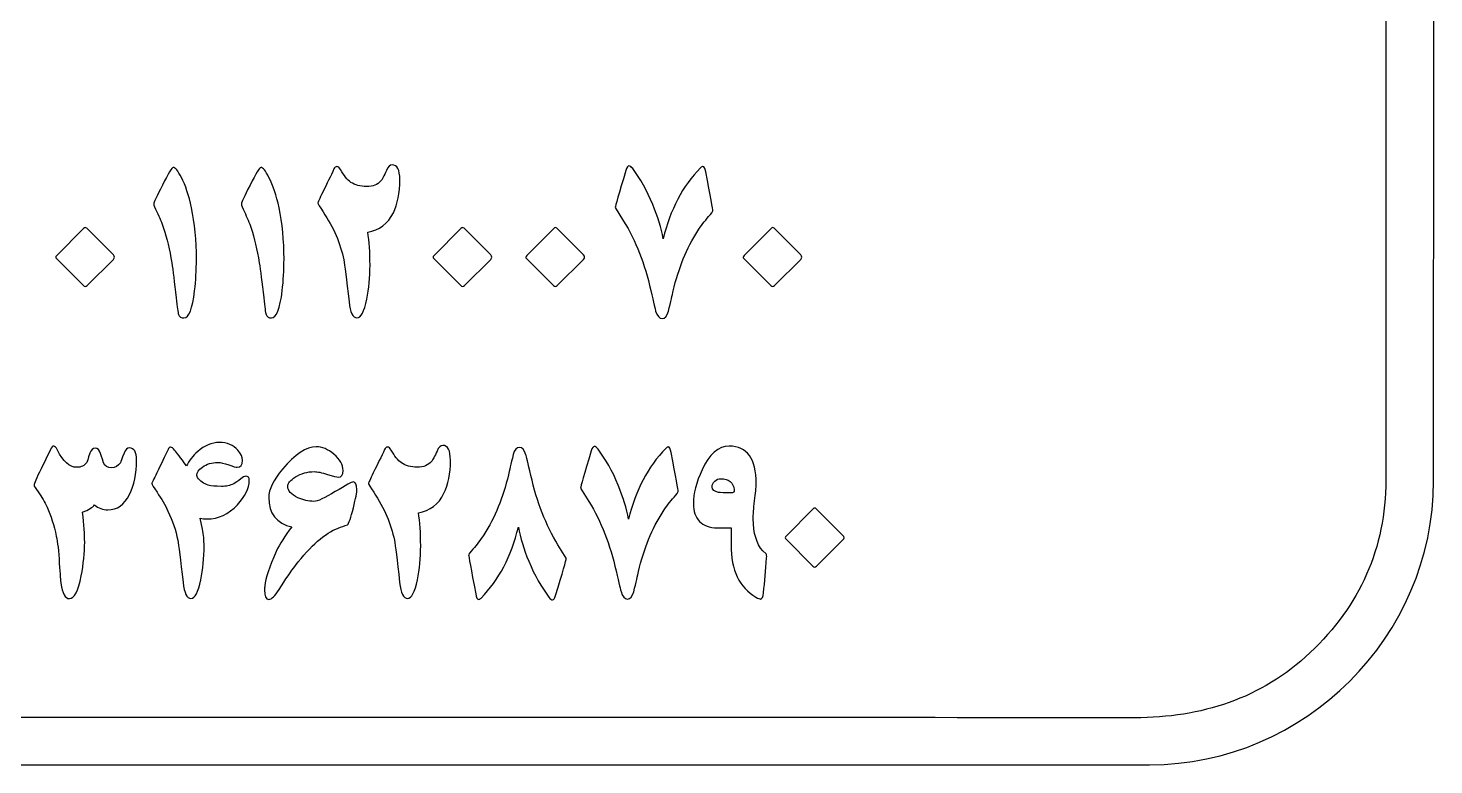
# Model space of a CAD drawing. Header units: millimetres. Extents: x -18.3 to 19.4, y -18.4 to 18.2.
# Drawn here: x 2.94 to 19.39, y -18.4 to -9.78 of the extents above; entities that cross this region are included whole.
import ezdxf

# ---------------------------------------------------------------- set-up
doc = ezdxf.new("R2010")
doc.units = ezdxf.units.MM
doc.header["$MEASUREMENT"] = 0
doc.layers.add('Layer 1', color=7, linetype='Continuous')

msp = doc.modelspace()

# ---------------------------------------------------------------- linework, layer by layer
at = {"layer": 'Layer 1', "color": 250}
for points, knots in [([(-9.9522, -17.8255), (-9.8384, -17.8336), (-9.7245, -17.8481), (-9.6106, -17.8481), (-6.649, -17.8499), (-3.6873, -17.851), (-0.7255, -17.851), (4.812, -17.8512), (10.3496, -17.8499), (15.887, -17.8524), (16.6688, -17.8526), (17.3644, -17.6315), (17.9398, -17.0907), (18.5201, -16.5446), (18.8246, -15.8651), (18.8253, -15.0705), (18.8285, -11.3514), (18.8214, 7.1841), (18.8165, 10.9029), (18.8161, 10.9776), (18.7978, 11.0521), (18.7837, 11.1552), (18.6616, 11.0658), (18.5748, 10.9985), (18.4845, 10.9369), (17.9469, 10.5698), (17.3203, 10.6531), (16.8896, 11.1499), (16.7732, 11.2842), (16.6709, 11.4309), (16.5495, 11.5602), (16.3618, 11.7599), (16.0472, 11.7906), (15.8401, 11.6316), (15.7117, 11.5325), (15.6058, 11.4234), (15.729, 11.238), (15.7649, 11.1844), (15.7529, 11.0859), (15.7335, 11.0159), (15.7272, 10.9927), (15.6101, 10.9674), (15.5787, 10.9907), (15.5205, 11.0334), (15.4605, 11.1066), (15.4485, 11.175), (15.3896, 11.5222), (15.664, 11.9096), (16.0235, 11.9911), (16.1802, 12.0265), (16.3421, 12.0374), (16.5216, 12.0622), (16.504, 12.1299), (16.4977, 12.1887), (16.4733, 12.2381), (16.2645, 12.6602), (16.3537, 13.0449), (16.6187, 13.4057), (16.7587, 13.5965), (16.9351, 13.7663), (17.0466, 13.9721), (17.1559, 14.1746), (17.2212, 14.4067), (17.272, 14.6335), (17.3038, 14.7742), (17.2378, 14.9082), (17.0674, 14.9728), (17.0455, 14.9307), (17.0117, 14.8951), (17.0099, 14.858), (17.0007, 14.6709), (16.8769, 14.6159), (16.7234, 14.6207), (16.5583, 14.6258), (16.4454, 14.7087), (16.4225, 14.8887), (16.3936, 15.1197), (16.5283, 15.3374), (16.7499, 15.4072), (17.0092, 15.4887), (17.2787, 15.3987), (17.3863, 15.183), (17.562, 14.83), (17.4816, 14.4828), (17.315, 14.1584), (17.2117, 13.9563), (17.0501, 13.7844), (16.9242, 13.5927), (16.8268, 13.4447), (16.7287, 13.2936), (16.6571, 13.1324), (16.4264, 12.6129), (16.6049, 12.1211), (17.0974, 11.8453), (17.2141, 11.9574), (17.3274, 12.0658), (17.4756, 12.2083), (17.5077, 12.0948), (17.5249, 12.0554), (17.5302, 12.0145), (17.5627, 11.7545), (17.6213, 11.5081), (17.9126, 11.4208), (18.2125, 11.3308), (18.5953, 11.449), (18.7752, 11.6911), (18.9357, 11.9071), (19.019, 12.1558), (19.0609, 12.4763), (18.9555, 12.4328), (18.892, 12.4092), (18.8309, 12.3808), (18.2813, 12.1278), (17.6957, 12.358), (17.5426, 12.888), (17.417, 13.3227), (17.756, 13.7214), (18.1973, 13.6339), (18.3106, 13.6116), (18.446, 13.5106), (18.4976, 13.4084), (18.6161, 13.1731), (18.4683, 12.9972), (18.1688, 12.9965), (18.1084, 12.81), (18.2047, 12.7047), (18.3646, 12.6464), (18.5723, 12.5706), (18.8302, 12.6708), (18.9555, 12.8899), (19.1615, 13.252), (19.1604, 13.6296), (18.9667, 13.9955), (18.8493, 14.2178), (18.6221, 14.2515), (18.3878, 14.2529), (18.3504, 14.5072), (18.5558, 14.5618), (18.7117, 14.657), (18.6129, 14.8886), (18.3938, 14.8303), (18.1726, 14.9148), (18.4249, 15.116), (18.6743, 15.2685), (18.8613, 15.4767), (19.0511, 15.688), (19.1802, 15.9537), (19.353, 16.2228), (19.3601, 16.1392), (19.3721, 16.0669), (19.3721, 15.9946), (19.3724, 15.1113), (19.3686, 14.2284), (19.371, 13.3453), (19.3728, 12.7734), (19.2578, 12.2264), (19.0472, 11.697), (19.0183, 11.6247), (19.0038, 11.5464), (18.9826, 11.4711), (18.9964, 11.453), (19.0105, 11.4348), (19.0242, 11.4168), (19.1283, 11.4607), (19.232, 11.5044), (19.3626, 11.5595), (19.3696, 11.4669), (19.3834, 11.3685), (19.3834, 11.27), (19.3844, 7.425), (19.3873, -11.2368), (19.3834, -15.0818), (19.3813, -16.9005), (17.8809, -18.4019), (16.0616, -18.4023), (6.6643, -18.4044), (-2.7332, -18.4012), (-12.1307, -18.403), (-12.9923, -18.4034), (-13.8376, -18.3198), (-14.6248, -17.9426), (-16.5796, -17.0057), (-17.5856, -15.446), (-17.6766, -13.2818), (-17.7176, -12.3041), (-17.4568, -11.3907), (-17.1577, -10.4778), (-16.9852, -9.9514), (-16.8279, -9.4153), (-16.7291, -8.8717), (-16.6784, -8.5937), (-16.7247, -8.2747), (-16.81, -8.0001), (-16.9435, -7.5701), (-17.4351, -7.419), (-17.806, -7.6687), (-17.8999, -7.732), (-17.9735, -7.8767), (-17.9877, -7.9925), (-18.0032, -8.1169), (-17.9374, -8.2509), (-17.765, -8.2988), (-17.7559, -8.2509), (-17.7592, -8.2109), (-17.7414, -8.1854), (-17.6841, -8.1031), (-17.619, -8.0263), (-17.557, -7.9474), (-17.4932, -8.0014), (-17.3747, -8.0579), (-17.3771, -8.1089), (-17.3816, -8.2088), (-17.4267, -8.3501), (-17.5023, -8.396), (-17.7971, -8.5751), (-18.1989, -8.3292), (-18.232, -7.9674), (-18.2633, -7.6246), (-18.0081, -7.3055), (-17.6356, -7.2215), (-16.9087, -7.0572), (-16.3079, -7.4854), (-16.2449, -8.2674), (-16.2121, -8.6746), (-16.2826, -9.0905), (-16.3079, -9.5021), (-16.311, -9.5531), (-16.3254, -9.6038), (-16.3309, -9.6551), (-16.332, -9.6668), (-16.3179, -9.6799), (-16.2881, -9.7334), (-15.2722, -8.7129), (-14.0396, -8.1796), (-12.5998, -8.1211), (-12.6, -8.0997), (-12.6, -8.0783), (-12.6001, -8.057), (-12.6698, -8.0101), (-12.7371, -7.9585), (-12.81, -7.9171), (-13.2622, -7.6601), (-13.6519, -7.3365), (-13.9052, -6.8728), (-14.2915, -6.1663), (-13.8666, -5.3315), (-13.0983, -5.2795), (-12.8178, -5.2605), (-12.5932, -5.3963), (-12.4964, -5.6429), (-12.4027, -5.882), (-12.4583, -6.1112), (-12.6476, -6.2658), (-12.7952, -6.3864), (-12.9826, -6.3885), (-13.0532, -6.2497), (-13.0897, -6.178), (-13.0959, -6.0467), (-13.0526, -5.9923), (-13.0167, -5.9468), (-12.8882, -5.9658), (-12.8021, -5.973), (-12.7659, -5.9761), (-12.7329, -6.0226), (-12.6986, -6.0494), (-12.6757, -6.0433), (-12.6529, -6.0371), (-12.6301, -6.0313), (-12.6511, -5.9309), (-12.6402, -5.7994), (-12.7007, -5.7387), (-12.7841, -5.6551), (-12.9281, -5.5689), (-13.0343, -5.5816), (-13.5228, -5.6409), (-13.764, -6.1962), (-13.5086, -6.6213), (-13.3161, -6.9421), (-13.0543, -7.1967), (-12.7276, -7.3638), (-12.1405, -7.6638), (-11.5436, -7.9447), (-10.9437, -8.2182), (-9.7026, -8.7842), (-8.6601, -9.5914), (-8.0166, -10.8085), (-7.1072, -12.5283), (-7.1698, -14.2513), (-8.142, -15.9424), (-8.5356, -16.6274), (-9.0759, -17.162), (-9.7338, -17.5871), (-9.8129, -17.6382), (-9.8875, -17.6961), (-9.9645, -17.7508), (-9.9603, -17.7755), (-9.9562, -17.8008), (-9.9522, -17.8255)], [0, 0, 0, 0, 0.010101, 0.010101, 0.010101, 0.020202, 0.020202, 0.020202, 0.030303, 0.030303, 0.030303, 0.040404, 0.040404, 0.040404, 0.0505051, 0.0505051, 0.0505051, 0.0606061, 0.0606061, 0.0606061, 0.0707071, 0.0707071, 0.0707071, 0.0808081, 0.0808081, 0.0808081, 0.0909091, 0.0909091, 0.0909091, 0.1010101, 0.1010101, 0.1010101, 0.1111111, 0.1111111, 0.1111111, 0.1212121, 0.1212121, 0.1212121, 0.1313131, 0.1313131, 0.1313131, 0.1414141, 0.1414141, 0.1414141, 0.1515152, 0.1515152, 0.1515152, 0.1616162, 0.1616162, 0.1616162, 0.1717172, 0.1717172, 0.1717172, 0.1818182, 0.1818182, 0.1818182, 0.1919192, 0.1919192, 0.1919192, 0.2020202, 0.2020202, 0.2020202, 0.2121212, 0.2121212, 0.2121212, 0.2222222, 0.2222222, 0.2222222, 0.2323232, 0.2323232, 0.2323232, 0.2424242, 0.2424242, 0.2424242, 0.2525253, 0.2525253, 0.2525253, 0.2626263, 0.2626263, 0.2626263, 0.2727273, 0.2727273, 0.2727273, 0.2828283, 0.2828283, 0.2828283, 0.2929293, 0.2929293, 0.2929293, 0.3030303, 0.3030303, 0.3030303, 0.3131313, 0.3131313, 0.3131313, 0.3232323, 0.3232323, 0.3232323, 0.3333333, 0.3333333, 0.3333333, 0.3434343, 0.3434343, 0.3434343, 0.3535354, 0.3535354, 0.3535354, 0.3636364, 0.3636364, 0.3636364, 0.3737374, 0.3737374, 0.3737374, 0.3838384, 0.3838384, 0.3838384, 0.3939394, 0.3939394, 0.3939394, 0.4040404, 0.4040404, 0.4040404, 0.4141414, 0.4141414, 0.4141414, 0.4242424, 0.4242424, 0.4242424, 0.4343434, 0.4343434, 0.4343434, 0.4444444, 0.4444444, 0.4444444, 0.4545455, 0.4545455, 0.4545455, 0.4646465, 0.4646465, 0.4646465, 0.4747475, 0.4747475, 0.4747475, 0.4848485, 0.4848485, 0.4848485, 0.4949495, 0.4949495, 0.4949495, 0.5050505, 0.5050505, 0.5050505, 0.5151515, 0.5151515, 0.5151515, 0.5252525, 0.5252525, 0.5252525, 0.5353535, 0.5353535, 0.5353535, 0.5454545, 0.5454545, 0.5454545, 0.5555556, 0.5555556, 0.5555556, 0.5656566, 0.5656566, 0.5656566, 0.5757576, 0.5757576, 0.5757576, 0.5858586, 0.5858586, 0.5858586, 0.5959596, 0.5959596, 0.5959596, 0.6060606, 0.6060606, 0.6060606, 0.6161616, 0.6161616, 0.6161616, 0.6262626, 0.6262626, 0.6262626, 0.6363636, 0.6363636, 0.6363636, 0.6464646, 0.6464646, 0.6464646, 0.6565657, 0.6565657, 0.6565657, 0.6666667, 0.6666667, 0.6666667, 0.6767677, 0.6767677, 0.6767677, 0.6868687, 0.6868687, 0.6868687, 0.6969697, 0.6969697, 0.6969697, 0.7070707, 0.7070707, 0.7070707, 0.7171717, 0.7171717, 0.7171717, 0.7272727, 0.7272727, 0.7272727, 0.7373737, 0.7373737, 0.7373737, 0.7474747, 0.7474747, 0.7474747, 0.7575758, 0.7575758, 0.7575758, 0.7676768, 0.7676768, 0.7676768, 0.7777778, 0.7777778, 0.7777778, 0.7878788, 0.7878788, 0.7878788, 0.7979798, 0.7979798, 0.7979798, 0.8080808, 0.8080808, 0.8080808, 0.8181818, 0.8181818, 0.8181818, 0.8282828, 0.8282828, 0.8282828, 0.8383838, 0.8383838, 0.8383838, 0.8484848, 0.8484848, 0.8484848, 0.8585859, 0.8585859, 0.8585859, 0.8686869, 0.8686869, 0.8686869, 0.8787879, 0.8787879, 0.8787879, 0.8888889, 0.8888889, 0.8888889, 0.8989899, 0.8989899, 0.8989899, 0.9090909, 0.9090909, 0.9090909, 0.9191919, 0.9191919, 0.9191919, 0.9292929, 0.9292929, 0.9292929, 0.9393939, 0.9393939, 0.9393939, 0.9494949, 0.9494949, 0.9494949, 0.959596, 0.959596, 0.959596, 0.969697, 0.969697, 0.969697, 0.979798, 0.979798, 0.979798, 0.989899, 0.989899, 0.989899, 1, 1, 1, 1]), ([(4.908, -12.4849), (4.908, -12.6151), (4.9011, -12.7382), (4.8873, -12.8539), (4.8618, -13.0668), (4.8198, -13.1732), (4.7613, -13.1732), (4.7289, -13.1732), (4.7079, -13.1592), (4.6983, -13.1309), (4.6914, -13.1109), (4.682, -13.0464), (4.6703, -12.9376), (4.6503, -12.7536), (4.6331, -12.6165), (4.6186, -12.5262), (4.5938, -12.374), (4.5621, -12.2396), (4.5236, -12.1231), (4.5029, -12.0612), (4.4764, -11.9971), (4.444, -11.9309), (4.4206, -11.8827), (4.4089, -11.8521), (4.4089, -11.839), (4.4089, -11.8252), (4.4427, -11.7515), (4.5102, -11.6178), (4.5798, -11.48), (4.6218, -11.4111), (4.6363, -11.4111), (4.6604, -11.4111), (4.6924, -11.45), (4.7323, -11.5278), (4.7799, -11.6209), (4.8191, -11.7394), (4.8501, -11.8834), (4.8887, -12.0639), (4.908, -12.2644), (4.908, -12.4849)], [0, 0, 0, 0, 0.0769231, 0.0769231, 0.0769231, 0.1538462, 0.1538462, 0.1538462, 0.2307692, 0.2307692, 0.2307692, 0.3076923, 0.3076923, 0.3076923, 0.3846154, 0.3846154, 0.3846154, 0.4615385, 0.4615385, 0.4615385, 0.5384615, 0.5384615, 0.5384615, 0.6153846, 0.6153846, 0.6153846, 0.6923077, 0.6923077, 0.6923077, 0.7692308, 0.7692308, 0.7692308, 0.8461538, 0.8461538, 0.8461538, 0.9230769, 0.9230769, 0.9230769, 1, 1, 1, 1]), ([(5.9326, -12.4849), (5.9326, -12.6151), (5.9257, -12.7382), (5.9119, -12.8539), (5.8864, -13.0668), (5.8444, -13.1732), (5.7858, -13.1732), (5.7535, -13.1732), (5.7325, -13.1592), (5.7229, -13.1309), (5.716, -13.1109), (5.7066, -13.0464), (5.6949, -12.9376), (5.6749, -12.7536), (5.6577, -12.6165), (5.6432, -12.5262), (5.6184, -12.374), (5.5867, -12.2396), (5.5481, -12.1231), (5.5275, -12.0612), (5.501, -11.9971), (5.4686, -11.9309), (5.4452, -11.8827), (5.4335, -11.8521), (5.4335, -11.839), (5.4335, -11.8252), (5.4672, -11.7515), (5.5348, -11.6178), (5.6043, -11.48), (5.6464, -11.4111), (5.6608, -11.4111), (5.6849, -11.4111), (5.7169, -11.45), (5.7569, -11.5278), (5.8044, -11.6209), (5.8437, -11.7394), (5.8747, -11.8834), (5.9133, -12.0639), (5.9326, -12.2644), (5.9326, -12.4849)], [0, 0, 0, 0, 0.0769231, 0.0769231, 0.0769231, 0.1538462, 0.1538462, 0.1538462, 0.2307692, 0.2307692, 0.2307692, 0.3076923, 0.3076923, 0.3076923, 0.3846154, 0.3846154, 0.3846154, 0.4615385, 0.4615385, 0.4615385, 0.5384615, 0.5384615, 0.5384615, 0.6153846, 0.6153846, 0.6153846, 0.6923077, 0.6923077, 0.6923077, 0.7692308, 0.7692308, 0.7692308, 0.8461538, 0.8461538, 0.8461538, 0.9230769, 0.9230769, 0.9230769, 1, 1, 1, 1]), ([(7.2876, -11.5547), (7.2876, -11.7104), (7.2624, -11.8393), (7.2121, -11.9413), (7.1487, -12.0701), (7.0488, -12.1459), (6.9124, -12.1686), (6.9303, -12.2761), (6.9392, -12.4054), (6.9392, -12.5563), (6.9392, -12.6975), (6.9266, -12.8298), (6.9011, -12.9532), (6.8708, -13.0992), (6.8322, -13.1723), (6.7853, -13.1723), (6.7378, -13.1723), (6.707, -13.1098), (6.6933, -12.9851), (6.6629, -12.7143), (6.6423, -12.5501), (6.6313, -12.4922), (6.5941, -12.3027), (6.5134, -12.1153), (6.3894, -11.93), (6.3488, -11.8693), (6.3285, -11.8356), (6.3285, -11.8287), (6.3285, -11.8204), (6.3474, -11.778), (6.3853, -11.7015), (6.4342, -11.6023), (6.4783, -11.5113), (6.5176, -11.4286), (6.5265, -11.41), (6.5375, -11.4008), (6.5507, -11.4008), (6.5658, -11.4008), (6.5803, -11.4128), (6.5941, -11.4369), (6.6333, -11.5065), (6.674, -11.5561), (6.716, -11.5857), (6.7636, -11.6188), (6.8249, -11.6353), (6.9, -11.6353), (6.973, -11.6353), (7.0285, -11.6133), (7.0665, -11.5692), (7.0823, -11.5506), (7.1036, -11.5099), (7.1305, -11.4472), (7.1491, -11.4031), (7.1719, -11.3811), (7.1987, -11.3811), (7.258, -11.3811), (7.2876, -11.439), (7.2876, -11.5547)], [0, 0, 0, 0, 0.0526316, 0.0526316, 0.0526316, 0.1052632, 0.1052632, 0.1052632, 0.1578947, 0.1578947, 0.1578947, 0.2105263, 0.2105263, 0.2105263, 0.2631579, 0.2631579, 0.2631579, 0.3157895, 0.3157895, 0.3157895, 0.3684211, 0.3684211, 0.3684211, 0.4210526, 0.4210526, 0.4210526, 0.4736842, 0.4736842, 0.4736842, 0.5263158, 0.5263158, 0.5263158, 0.5789474, 0.5789474, 0.5789474, 0.6315789, 0.6315789, 0.6315789, 0.6842105, 0.6842105, 0.6842105, 0.7368421, 0.7368421, 0.7368421, 0.7894737, 0.7894737, 0.7894737, 0.8421053, 0.8421053, 0.8421053, 0.8947368, 0.8947368, 0.8947368, 0.9473684, 0.9473684, 0.9473684, 1, 1, 1, 1]), ([(10.9511, -11.9206), (10.9511, -11.9275), (10.9346, -11.9495), (10.9015, -11.9867), (10.854, -12.0405), (10.8113, -12.0967), (10.7734, -12.1553), (10.6445, -12.3551), (10.5488, -12.589), (10.486, -12.857), (10.4764, -12.9011), (10.4578, -12.9803), (10.4302, -13.0947), (10.4158, -13.1512), (10.3912, -13.1794), (10.3568, -13.1794), (10.3258, -13.1794), (10.3007, -13.1505), (10.2814, -13.0926), (10.2773, -13.0802), (10.2582, -12.9996), (10.2245, -12.8507), (10.1542, -12.54), (10.0481, -12.2692), (9.9062, -12.0384), (9.9062, -12.0384), (9.809, -11.8804), (9.809, -11.8804), (9.809, -11.8645), (9.8504, -11.7198), (9.933, -11.4463), (9.9441, -11.4104), (9.9562, -11.3925), (9.9693, -11.3925), (9.981, -11.3925), (9.9955, -11.4035), (10.0127, -11.4256), (10.1023, -11.5413), (10.1808, -11.6815), (10.2483, -11.8462), (10.3062, -11.9874), (10.3464, -12.1204), (10.3692, -12.2451), (10.4512, -11.9061), (10.5966, -11.6298), (10.8053, -11.4162), (10.817, -11.4045), (10.8267, -11.3987), (10.8343, -11.3987), (10.8487, -11.3987), (10.8602, -11.4204), (10.8684, -11.4638), (10.9236, -11.7531), (10.9511, -11.9054), (10.9511, -11.9206)], [0, 0, 0, 0, 0.0555556, 0.0555556, 0.0555556, 0.1111111, 0.1111111, 0.1111111, 0.1666667, 0.1666667, 0.1666667, 0.2222222, 0.2222222, 0.2222222, 0.2777778, 0.2777778, 0.2777778, 0.3333333, 0.3333333, 0.3333333, 0.3888889, 0.3888889, 0.3888889, 0.4444444, 0.4444444, 0.4444444, 0.5, 0.5, 0.5, 0.5555556, 0.5555556, 0.5555556, 0.6111111, 0.6111111, 0.6111111, 0.6666667, 0.6666667, 0.6666667, 0.7222222, 0.7222222, 0.7222222, 0.7777778, 0.7777778, 0.7777778, 0.8333333, 0.8333333, 0.8333333, 0.8888889, 0.8888889, 0.8888889, 0.9444444, 0.9444444, 0.9444444, 1, 1, 1, 1]), ([(3.9365, -12.4881), (3.9365, -12.4881), (3.6285, -12.794), (3.6285, -12.794), (3.614, -12.8084), (3.5996, -12.8084), (3.5851, -12.794), (3.5851, -12.794), (3.2709, -12.4787), (3.2709, -12.4787), (3.2578, -12.4684), (3.2585, -12.456), (3.273, -12.4415), (3.273, -12.4415), (3.5883, -12.1243), (3.5883, -12.1243), (3.6007, -12.1119), (3.6127, -12.1114), (3.6244, -12.1231), (3.6244, -12.1231), (3.9365, -12.4353), (3.9365, -12.4353), (3.9544, -12.4532), (3.9544, -12.4708), (3.9365, -12.4881)], [0, 0, 0, 0, 0.125, 0.125, 0.125, 0.25, 0.25, 0.25, 0.375, 0.375, 0.375, 0.5, 0.5, 0.5, 0.625, 0.625, 0.625, 0.75, 0.75, 0.75, 0.875, 0.875, 0.875, 1, 1, 1, 1]), ([(8.3514, -12.4881), (8.3514, -12.4881), (8.0435, -12.794), (8.0435, -12.794), (8.029, -12.8084), (8.0145, -12.8084), (8, -12.794), (8, -12.794), (7.6859, -12.4787), (7.6859, -12.4787), (7.6728, -12.4684), (7.6735, -12.456), (7.6879, -12.4415), (7.6879, -12.4415), (8.0031, -12.1243), (8.0031, -12.1243), (8.0155, -12.1119), (8.0276, -12.1114), (8.0393, -12.1231), (8.0393, -12.1231), (8.3514, -12.4353), (8.3514, -12.4353), (8.3694, -12.4532), (8.3694, -12.4708), (8.3514, -12.4881)], [0, 0, 0, 0, 0.125, 0.125, 0.125, 0.25, 0.25, 0.25, 0.375, 0.375, 0.375, 0.5, 0.5, 0.5, 0.625, 0.625, 0.625, 0.75, 0.75, 0.75, 0.875, 0.875, 0.875, 1, 1, 1, 1]), ([(9.4367, -12.4881), (9.4367, -12.4881), (9.1287, -12.794), (9.1287, -12.794), (9.1142, -12.8084), (9.0997, -12.8084), (9.0853, -12.794), (9.0853, -12.794), (8.7711, -12.4787), (8.7711, -12.4787), (8.758, -12.4684), (8.7587, -12.456), (8.7732, -12.4415), (8.7732, -12.4415), (9.0883, -12.1243), (9.0883, -12.1243), (9.1007, -12.1119), (9.1128, -12.1114), (9.1245, -12.1231), (9.1245, -12.1231), (9.4367, -12.4353), (9.4367, -12.4353), (9.4546, -12.4532), (9.4546, -12.4708), (9.4367, -12.4881)], [0, 0, 0, 0, 0.125, 0.125, 0.125, 0.25, 0.25, 0.25, 0.375, 0.375, 0.375, 0.5, 0.5, 0.5, 0.625, 0.625, 0.625, 0.75, 0.75, 0.75, 0.875, 0.875, 0.875, 1, 1, 1, 1]), ([(11.9794, -12.4881), (11.9794, -12.4881), (11.6714, -12.794), (11.6714, -12.794), (11.657, -12.8084), (11.6425, -12.8084), (11.628, -12.794), (11.628, -12.794), (11.3138, -12.4787), (11.3138, -12.4787), (11.3007, -12.4684), (11.3014, -12.456), (11.3159, -12.4415), (11.3159, -12.4415), (11.6312, -12.1243), (11.6312, -12.1243), (11.6436, -12.1119), (11.6556, -12.1114), (11.6673, -12.1231), (11.6673, -12.1231), (11.9794, -12.4353), (11.9794, -12.4353), (11.9973, -12.4532), (11.9973, -12.4708), (11.9794, -12.4881)], [0, 0, 0, 0, 0.125, 0.125, 0.125, 0.25, 0.25, 0.25, 0.375, 0.375, 0.375, 0.5, 0.5, 0.5, 0.625, 0.625, 0.625, 0.75, 0.75, 0.75, 0.875, 0.875, 0.875, 1, 1, 1, 1]), ([(5.5258, -15.0763), (5.5258, -15.1679), (5.4799, -15.2622), (5.3883, -15.3596), (5.2849, -15.4697), (5.1661, -15.525), (5.0318, -15.525), (5.0049, -15.525), (4.978, -15.5227), (4.9512, -15.5177), (4.9512, -15.5177), (4.978, -15.6468), (4.978, -15.6468), (4.9911, -15.7095), (4.9976, -15.7741), (4.9976, -15.8402), (4.9976, -15.9815), (4.9849, -16.1138), (4.9594, -16.237), (4.9291, -16.3829), (4.8905, -16.456), (4.8437, -16.456), (4.7961, -16.456), (4.7654, -16.3936), (4.7516, -16.2691), (4.7213, -15.9957), (4.7006, -15.8313), (4.6896, -15.7759), (4.6669, -15.6602), (4.6287, -15.5462), (4.575, -15.434), (4.5419, -15.3649), (4.4992, -15.2915), (4.4468, -15.214), (4.4068, -15.1546), (4.3869, -15.1208), (4.3869, -15.1125), (4.3869, -15.105), (4.4061, -15.0625), (4.4447, -14.9853), (4.4957, -14.8841), (4.5394, -14.7931), (4.5759, -14.7125), (4.5842, -14.6946), (4.5942, -14.6856), (4.606, -14.6856), (4.6197, -14.6856), (4.6352, -14.6973), (4.6524, -14.7208), (4.6751, -14.7456), (4.7213, -14.8073), (4.7909, -14.9058), (4.8226, -14.8431), (4.8667, -14.7866), (4.9232, -14.7363), (5.0024, -14.666), (5.0865, -14.6309), (5.1754, -14.6309), (5.2677, -14.6309), (5.34, -14.6612), (5.3924, -14.7218), (5.4296, -14.7646), (5.4482, -14.8034), (5.4482, -14.8386), (5.4482, -14.8937), (5.4276, -14.9213), (5.3862, -14.9213), (5.3717, -14.9213), (5.338, -14.912), (5.2856, -14.893), (5.2325, -14.8741), (5.1905, -14.8645), (5.1588, -14.8645), (5.0879, -14.8645), (5.0276, -14.8824), (4.978, -14.9182), (4.9346, -14.9492), (4.9129, -14.9816), (4.9129, -15.0154), (4.9129, -15.025), (4.9156, -15.0336), (4.9211, -15.0411), (4.9528, -15.0859), (4.9946, -15.1156), (5.0462, -15.13), (5.0807, -15.1397), (5.132, -15.1445), (5.2002, -15.1445), (5.2539, -15.1445), (5.3019, -15.1342), (5.3439, -15.1135), (5.3659, -15.1025), (5.3935, -15.0836), (5.4266, -15.0567), (5.4521, -15.0361), (5.4714, -15.0257), (5.4845, -15.0257), (5.512, -15.0257), (5.5258, -15.0425), (5.5258, -15.0763)], [0, 0, 0, 0, 0.030303, 0.030303, 0.030303, 0.0606061, 0.0606061, 0.0606061, 0.0909091, 0.0909091, 0.0909091, 0.1212121, 0.1212121, 0.1212121, 0.1515152, 0.1515152, 0.1515152, 0.1818182, 0.1818182, 0.1818182, 0.2121212, 0.2121212, 0.2121212, 0.2424242, 0.2424242, 0.2424242, 0.2727273, 0.2727273, 0.2727273, 0.3030303, 0.3030303, 0.3030303, 0.3333333, 0.3333333, 0.3333333, 0.3636364, 0.3636364, 0.3636364, 0.3939394, 0.3939394, 0.3939394, 0.4242424, 0.4242424, 0.4242424, 0.4545455, 0.4545455, 0.4545455, 0.4848485, 0.4848485, 0.4848485, 0.5151515, 0.5151515, 0.5151515, 0.5454545, 0.5454545, 0.5454545, 0.5757576, 0.5757576, 0.5757576, 0.6060606, 0.6060606, 0.6060606, 0.6363636, 0.6363636, 0.6363636, 0.6666667, 0.6666667, 0.6666667, 0.6969697, 0.6969697, 0.6969697, 0.7272727, 0.7272727, 0.7272727, 0.7575758, 0.7575758, 0.7575758, 0.7878788, 0.7878788, 0.7878788, 0.8181818, 0.8181818, 0.8181818, 0.8484848, 0.8484848, 0.8484848, 0.8787879, 0.8787879, 0.8787879, 0.9090909, 0.9090909, 0.9090909, 0.9393939, 0.9393939, 0.9393939, 0.969697, 0.969697, 0.969697, 1, 1, 1, 1]), ([(4.208, -14.8365), (4.208, -14.9964), (4.1804, -15.1305), (4.1253, -15.2386), (4.064, -15.3592), (3.9799, -15.4196), (3.8731, -15.4196), (3.8125, -15.4196), (3.7605, -15.4001), (3.7171, -15.3617), (3.6944, -15.3886), (3.6471, -15.4171), (3.5755, -15.4474), (3.592, -15.5949), (3.6003, -15.711), (3.6003, -15.7956), (3.6003, -15.9227), (3.5869, -16.0541), (3.56, -16.1904), (3.5249, -16.3689), (3.4787, -16.4582), (3.4215, -16.4582), (3.3733, -16.4582), (3.3398, -16.3981), (3.3212, -16.2782), (3.3178, -16.257), (3.312, -16.1791), (3.3037, -16.0447), (3.2948, -15.9015), (3.2831, -15.7952), (3.2686, -15.7265), (3.2417, -15.5991), (3.2054, -15.4859), (3.16, -15.3875), (3.1317, -15.3268), (3.097, -15.2676), (3.0557, -15.2097), (3.024, -15.1656), (3.0081, -15.139), (3.0081, -15.13), (3.0081, -15.1149), (3.0353, -15.0515), (3.0897, -14.9399), (3.0897, -14.9399), (3.2004, -14.7125), (3.2004, -14.7125), (3.2127, -14.6863), (3.2252, -14.6732), (3.2375, -14.6732), (3.2513, -14.6732), (3.2658, -14.6884), (3.281, -14.7187), (3.3492, -14.8537), (3.4239, -14.9213), (3.5052, -14.9213), (3.561, -14.9213), (3.6007, -14.902), (3.6241, -14.8634), (3.6275, -14.8579), (3.64, -14.822), (3.6613, -14.7559), (3.6737, -14.7173), (3.6946, -14.698), (3.7243, -14.698), (3.7532, -14.698), (3.7739, -14.718), (3.7863, -14.758), (3.7904, -14.7704), (3.8015, -14.8073), (3.8194, -14.8686), (3.838, -14.9086), (3.8687, -14.9286), (3.9114, -14.9286), (3.9583, -14.9286), (3.9937, -14.9082), (4.0178, -14.8675), (4.0219, -14.8579), (4.0364, -14.8207), (4.0612, -14.7559), (4.0771, -14.7152), (4.0981, -14.695), (4.1243, -14.695), (4.1801, -14.695), (4.208, -14.7421), (4.208, -14.8365)], [0, 0, 0, 0, 0.0357143, 0.0357143, 0.0357143, 0.0714286, 0.0714286, 0.0714286, 0.1071429, 0.1071429, 0.1071429, 0.1428571, 0.1428571, 0.1428571, 0.1785714, 0.1785714, 0.1785714, 0.2142857, 0.2142857, 0.2142857, 0.25, 0.25, 0.25, 0.2857143, 0.2857143, 0.2857143, 0.3214286, 0.3214286, 0.3214286, 0.3571429, 0.3571429, 0.3571429, 0.3928571, 0.3928571, 0.3928571, 0.4285714, 0.4285714, 0.4285714, 0.4642857, 0.4642857, 0.4642857, 0.5, 0.5, 0.5, 0.5357143, 0.5357143, 0.5357143, 0.5714286, 0.5714286, 0.5714286, 0.6071429, 0.6071429, 0.6071429, 0.6428571, 0.6428571, 0.6428571, 0.6785714, 0.6785714, 0.6785714, 0.7142857, 0.7142857, 0.7142857, 0.75, 0.75, 0.75, 0.7857143, 0.7857143, 0.7857143, 0.8214286, 0.8214286, 0.8214286, 0.8571429, 0.8571429, 0.8571429, 0.8928571, 0.8928571, 0.8928571, 0.9285714, 0.9285714, 0.9285714, 0.9642857, 0.9642857, 0.9642857, 1, 1, 1, 1]), ([(6.7856, -15.1807), (6.7856, -15.2125), (6.7718, -15.2837), (6.7443, -15.3945), (6.7146, -15.5138), (6.6919, -15.5801), (6.676, -15.5932), (6.6389, -15.6054), (6.6023, -15.6185), (6.5665, -15.6323), (6.4115, -15.6923), (6.2444, -15.8386), (6.0653, -16.0715), (6.015, -16.1378), (5.9516, -16.2314), (5.8751, -16.3526), (5.8276, -16.4286), (5.7876, -16.4666), (5.7553, -16.4666), (5.7222, -16.4666), (5.7056, -16.4299), (5.7056, -16.3569), (5.7056, -16.3388), (5.7063, -16.3227), (5.7077, -16.3083), (5.716, -16.2235), (5.7608, -16.0894), (5.8421, -15.9064), (5.8813, -15.8182), (5.942, -15.7226), (6.024, -15.6199), (5.8441, -15.5779), (5.7541, -15.4626), (5.7541, -15.2739), (5.7541, -15.1814), (5.8079, -15.0712), (5.9154, -14.943), (6.0614, -14.7687), (6.1928, -14.6815), (6.3092, -14.6815), (6.3788, -14.6815), (6.448, -14.7101), (6.5169, -14.7674), (6.5885, -14.8273), (6.6244, -14.8914), (6.6244, -14.9596), (6.6244, -15.0106), (6.6058, -15.0361), (6.5685, -15.0361), (6.5486, -15.0361), (6.5059, -15.0253), (6.4404, -15.004), (6.3749, -14.9826), (6.3246, -14.972), (6.2895, -14.972), (6.2061, -14.972), (6.1317, -14.9926), (6.0663, -15.034), (6.0063, -15.0719), (5.9764, -15.1087), (5.9764, -15.1445), (5.9764, -15.1976), (6.0157, -15.2418), (6.0942, -15.2767), (6.159, -15.3056), (6.2217, -15.3201), (6.2823, -15.3201), (6.3237, -15.3201), (6.407, -15.2823), (6.5325, -15.2058), (6.6579, -15.13), (6.7274, -15.0919), (6.7412, -15.0919), (6.7709, -15.0919), (6.7856, -15.1215), (6.7856, -15.1807)], [0, 0, 0, 0, 0.04, 0.04, 0.04, 0.08, 0.08, 0.08, 0.12, 0.12, 0.12, 0.16, 0.16, 0.16, 0.2, 0.2, 0.2, 0.24, 0.24, 0.24, 0.28, 0.28, 0.28, 0.32, 0.32, 0.32, 0.36, 0.36, 0.36, 0.4, 0.4, 0.4, 0.44, 0.44, 0.44, 0.48, 0.48, 0.48, 0.52, 0.52, 0.52, 0.56, 0.56, 0.56, 0.6, 0.6, 0.6, 0.64, 0.64, 0.64, 0.68, 0.68, 0.68, 0.72, 0.72, 0.72, 0.76, 0.76, 0.76, 0.8, 0.8, 0.8, 0.84, 0.84, 0.84, 0.88, 0.88, 0.88, 0.92, 0.92, 0.92, 0.96, 0.96, 0.96, 1, 1, 1, 1]), ([(7.8802, -14.8386), (7.8802, -14.9943), (7.855, -15.1231), (7.8046, -15.2251), (7.7413, -15.354), (7.6413, -15.4298), (7.5049, -15.4524), (7.5228, -15.56), (7.5318, -15.6891), (7.5318, -15.8402), (7.5318, -15.9815), (7.5191, -16.1138), (7.4936, -16.237), (7.4633, -16.3829), (7.4247, -16.456), (7.3779, -16.456), (7.3303, -16.456), (7.2996, -16.3936), (7.2858, -16.2691), (7.2555, -15.9981), (7.2348, -15.8341), (7.2238, -15.7759), (7.1866, -15.5864), (7.106, -15.3992), (6.982, -15.214), (6.9413, -15.1532), (6.9211, -15.1194), (6.9211, -15.1125), (6.9211, -15.1043), (6.94, -15.0618), (6.9778, -14.9853), (7.0268, -14.8861), (7.0709, -14.7952), (7.1101, -14.7125), (7.1191, -14.6939), (7.1301, -14.6847), (7.1432, -14.6847), (7.1584, -14.6847), (7.1728, -14.6967), (7.1866, -14.7208), (7.2259, -14.7904), (7.2665, -14.84), (7.3086, -14.8696), (7.3561, -14.9026), (7.4174, -14.9192), (7.4925, -14.9192), (7.5656, -14.9192), (7.6211, -14.8971), (7.659, -14.853), (7.6749, -14.8345), (7.6962, -14.7938), (7.7231, -14.7311), (7.7417, -14.687), (7.7644, -14.6649), (7.7913, -14.6649), (7.8505, -14.6649), (7.8802, -14.7228), (7.8802, -14.8386)], [0, 0, 0, 0, 0.0526316, 0.0526316, 0.0526316, 0.1052632, 0.1052632, 0.1052632, 0.1578947, 0.1578947, 0.1578947, 0.2105263, 0.2105263, 0.2105263, 0.2631579, 0.2631579, 0.2631579, 0.3157895, 0.3157895, 0.3157895, 0.3684211, 0.3684211, 0.3684211, 0.4210526, 0.4210526, 0.4210526, 0.4736842, 0.4736842, 0.4736842, 0.5263158, 0.5263158, 0.5263158, 0.5789474, 0.5789474, 0.5789474, 0.6315789, 0.6315789, 0.6315789, 0.6842105, 0.6842105, 0.6842105, 0.7368421, 0.7368421, 0.7368421, 0.7894737, 0.7894737, 0.7894737, 0.8421053, 0.8421053, 0.8421053, 0.8947368, 0.8947368, 0.8947368, 0.9473684, 0.9473684, 0.9473684, 1, 1, 1, 1]), ([(9.2351, -15.9858), (9.2351, -16.0073), (9.1937, -16.1523), (9.1111, -16.4211), (9.1, -16.456), (9.0883, -16.4736), (9.0759, -16.4736), (9.0642, -16.4736), (9.0497, -16.4627), (9.0325, -16.4406), (8.9436, -16.3248), (8.8651, -16.1851), (8.7968, -16.0211), (8.7376, -15.8786), (8.6969, -15.7452), (8.6749, -15.621), (8.5929, -15.9621), (8.4479, -16.2387), (8.2398, -16.451), (8.2288, -16.462), (8.2192, -16.4673), (8.2109, -16.4673), (8.1957, -16.4673), (8.184, -16.4458), (8.1758, -16.4024), (8.1206, -16.1131), (8.0931, -15.9607), (8.0931, -15.9456), (8.0931, -15.9385), (8.1096, -15.9166), (8.1427, -15.8793), (8.1896, -15.8271), (8.2322, -15.771), (8.2708, -15.711), (8.4004, -15.5107), (8.4964, -15.2764), (8.5591, -15.0092), (8.5688, -14.9651), (8.5874, -14.8861), (8.6149, -14.7724), (8.6294, -14.716), (8.6535, -14.6877), (8.6873, -14.6877), (8.7197, -14.6877), (8.7452, -14.7166), (8.7638, -14.7745), (8.7686, -14.789), (8.7876, -14.8693), (8.8207, -15.0154), (8.8917, -15.3282), (8.9974, -15.5991), (9.1379, -15.8277), (9.1379, -15.8277), (9.2351, -15.9858), (9.2351, -15.9858)], [0, 0, 0, 0, 0.0555556, 0.0555556, 0.0555556, 0.1111111, 0.1111111, 0.1111111, 0.1666667, 0.1666667, 0.1666667, 0.2222222, 0.2222222, 0.2222222, 0.2777778, 0.2777778, 0.2777778, 0.3333333, 0.3333333, 0.3333333, 0.3888889, 0.3888889, 0.3888889, 0.4444444, 0.4444444, 0.4444444, 0.5, 0.5, 0.5, 0.5555556, 0.5555556, 0.5555556, 0.6111111, 0.6111111, 0.6111111, 0.6666667, 0.6666667, 0.6666667, 0.7222222, 0.7222222, 0.7222222, 0.7777778, 0.7777778, 0.7777778, 0.8333333, 0.8333333, 0.8333333, 0.8888889, 0.8888889, 0.8888889, 0.9444444, 0.9444444, 0.9444444, 1, 1, 1, 1]), ([(10.5456, -15.2044), (10.5456, -15.2115), (10.529, -15.2333), (10.496, -15.2707), (10.4484, -15.3244), (10.4057, -15.3804), (10.3678, -15.439), (10.239, -15.639), (10.1432, -15.8729), (10.0805, -16.141), (10.0709, -16.1851), (10.0522, -16.2642), (10.0247, -16.3784), (10.0102, -16.4352), (9.9858, -16.4634), (9.9514, -16.4634), (9.9204, -16.4634), (9.8951, -16.4345), (9.8758, -16.3766), (9.8717, -16.3639), (9.8528, -16.2835), (9.8191, -16.1346), (9.7488, -15.8239), (9.6427, -15.5532), (9.5008, -15.3221), (9.5008, -15.3221), (9.4036, -15.1642), (9.4036, -15.1642), (9.4036, -15.1484), (9.4449, -15.0037), (9.5276, -14.7301), (9.5387, -14.6943), (9.5506, -14.6764), (9.5637, -14.6764), (9.5754, -14.6764), (9.5899, -14.6874), (9.6071, -14.7095), (9.6967, -14.8252), (9.7753, -14.9654), (9.8428, -15.13), (9.9006, -15.2714), (9.941, -15.4044), (9.9638, -15.529), (10.0458, -15.19), (10.1912, -14.9137), (10.3999, -14.7001), (10.4116, -14.6884), (10.4213, -14.6826), (10.4289, -14.6826), (10.4433, -14.6826), (10.4546, -14.7042), (10.4629, -14.7476), (10.518, -15.037), (10.5456, -15.1893), (10.5456, -15.2044)], [0, 0, 0, 0, 0.0555556, 0.0555556, 0.0555556, 0.1111111, 0.1111111, 0.1111111, 0.1666667, 0.1666667, 0.1666667, 0.2222222, 0.2222222, 0.2222222, 0.2777778, 0.2777778, 0.2777778, 0.3333333, 0.3333333, 0.3333333, 0.3888889, 0.3888889, 0.3888889, 0.4444444, 0.4444444, 0.4444444, 0.5, 0.5, 0.5, 0.5555556, 0.5555556, 0.5555556, 0.6111111, 0.6111111, 0.6111111, 0.6666667, 0.6666667, 0.6666667, 0.7222222, 0.7222222, 0.7222222, 0.7777778, 0.7777778, 0.7777778, 0.8333333, 0.8333333, 0.8333333, 0.8888889, 0.8888889, 0.8888889, 0.9444444, 0.9444444, 0.9444444, 1, 1, 1, 1]), ([(11.5802, -15.9826), (11.5699, -16.1283), (11.5577, -16.2635), (11.5439, -16.389), (11.5384, -16.4383), (11.5267, -16.4634), (11.5088, -16.4634), (11.4978, -16.4634), (11.4799, -16.456), (11.4551, -16.4415), (11.2608, -16.3293), (11.1636, -16.1251), (11.1636, -15.8288), (11.1636, -15.8288), (11.1636, -15.6292), (11.1636, -15.6292), (11.1636, -15.6292), (11.0003, -15.6292), (11.0003, -15.6292), (10.9115, -15.6292), (10.8429, -15.6044), (10.795, -15.555), (10.7472, -15.5053), (10.7234, -15.4361), (10.7234, -15.3472), (10.7234, -15.2294), (10.7571, -15.097), (10.8246, -14.9502), (10.9094, -14.7656), (11.0152, -14.6732), (11.142, -14.6732), (11.3521, -14.6732), (11.4572, -14.8193), (11.4572, -15.1114), (11.4572, -15.1562), (11.4513, -15.2244), (11.4396, -15.3155), (11.4279, -15.4072), (11.4224, -15.476), (11.4231, -15.5229), (11.4245, -15.6909), (11.4613, -15.8169), (11.5336, -15.9001), (11.5336, -15.9001), (11.5729, -15.9331), (11.5729, -15.9331), (11.5798, -15.9406), (11.5823, -15.9571), (11.5802, -15.9826)], [0, 0, 0, 0, 0.0625, 0.0625, 0.0625, 0.125, 0.125, 0.125, 0.1875, 0.1875, 0.1875, 0.25, 0.25, 0.25, 0.3125, 0.3125, 0.3125, 0.375, 0.375, 0.375, 0.4375, 0.4375, 0.4375, 0.5, 0.5, 0.5, 0.5625, 0.5625, 0.5625, 0.625, 0.625, 0.625, 0.6875, 0.6875, 0.6875, 0.75, 0.75, 0.75, 0.8125, 0.8125, 0.8125, 0.875, 0.875, 0.875, 0.9375, 0.9375, 0.9375, 1, 1, 1, 1]), ([(11.2019, -15.1859), (11.1895, -15.0983), (11.1368, -15.0547), (11.0437, -15.0547), (11.0162, -15.0547), (10.9925, -15.0639), (10.9725, -15.0825), (10.9525, -15.1011), (10.9425, -15.1243), (10.9425, -15.1518), (10.9425, -15.1849), (10.967, -15.2058), (11.0159, -15.2149), (11.0386, -15.2188), (11.0878, -15.221), (11.1636, -15.221), (11.1926, -15.221), (11.2054, -15.2093), (11.2019, -15.1859)], [0, 0, 0, 0, 0.1666667, 0.1666667, 0.1666667, 0.3333333, 0.3333333, 0.3333333, 0.5, 0.5, 0.5, 0.6666667, 0.6666667, 0.6666667, 0.8333333, 0.8333333, 0.8333333, 1, 1, 1, 1]), ([(12.4721, -15.7719), (12.4721, -15.7719), (12.1641, -16.0779), (12.1641, -16.0779), (12.1496, -16.0923), (12.1351, -16.0923), (12.1207, -16.0779), (12.1207, -16.0779), (11.8065, -15.7624), (11.8065, -15.7624), (11.7934, -15.7522), (11.7941, -15.74), (11.8085, -15.7255), (11.8085, -15.7255), (12.1238, -15.4083), (12.1238, -15.4083), (12.1363, -15.3956), (12.1482, -15.3952), (12.1599, -15.4072), (12.1599, -15.4072), (12.4721, -15.719), (12.4721, -15.719), (12.49, -15.7371), (12.49, -15.7547), (12.4721, -15.7719)], [0, 0, 0, 0, 0.125, 0.125, 0.125, 0.25, 0.25, 0.25, 0.375, 0.375, 0.375, 0.5, 0.5, 0.5, 0.625, 0.625, 0.625, 0.75, 0.75, 0.75, 0.875, 0.875, 0.875, 1, 1, 1, 1])]:
    msp.add_open_spline(points, degree=3, knots=knots, dxfattribs=at)

doc.saveas('drawing.dxf')
